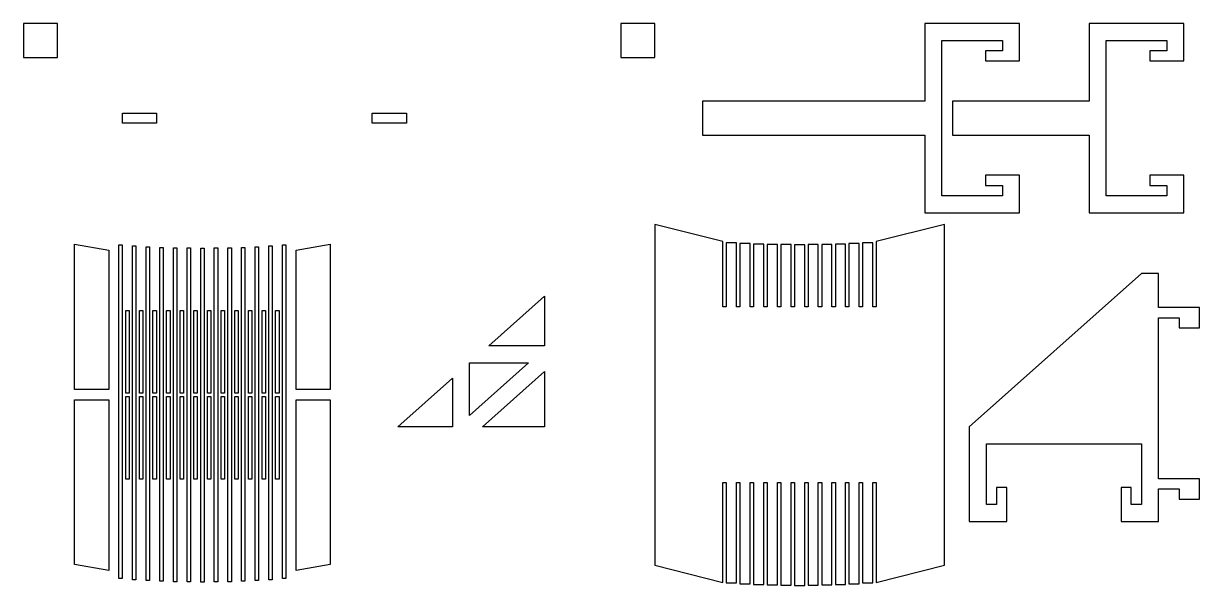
# Model space of a CAD drawing. Header units: inches. Extents: x 192 to 537, y 41 to 206.
import ezdxf

# ---------------------------------------------------------------- set-up
doc = ezdxf.new("R2010")
doc.units = ezdxf.units.IN
doc.header["$MEASUREMENT"] = 0
doc.layers.add('1 - Interna', color=3, linetype='Continuous')
doc.layers.add('2 - Externa', color=1, linetype='Continuous')

msp = doc.modelspace()

# ---------------------------------------------------------------- linework, layer by layer
for points in [[(202.06, 205.88), (192.06, 205.88), (192.06, 195.88), (202.06, 195.88)], [(377.32, 205.88), (367.32, 205.88), (367.32, 195.88), (377.32, 195.88)]]:
    msp.add_lwpolyline(points, close=True)
at = {"layer": '1 - Interna'}
for points in [[(231.09, 176.6), (221.09, 176.6), (221.09, 179.6), (231.09, 179.6)], [(304.42, 176.6), (294.42, 176.6), (294.42, 179.6), (304.42, 179.6)], [(217.06, 139.4), (217.06, 98.45), (207.06, 98.45), (207.06, 141.14)], [(221.06, 140.97), (221.06, 43.07), (220.06, 43.07), (220.06, 140.97)], [(225.06, 140.64), (225.06, 42.64), (224.06, 42.64), (224.06, 140.64)], [(229.06, 140.39), (229.06, 42.45), (228.06, 42.45), (228.06, 140.39)], [(233.06, 140.2), (233.06, 42.24), (232.06, 42.24), (232.06, 140.2)], [(237.06, 140.07), (237.06, 42.07), (236.06, 42.07), (236.06, 140.07)], [(241.06, 140.01), (241.06, 42.01), (240.06, 42.01), (240.06, 140.01)], [(245.06, 139.98), (245.06, 41.98), (244.06, 41.98), (244.06, 139.98)], [(249.06, 140.01), (249.06, 42.01), (248.06, 42.01), (248.06, 140.01)], [(253.06, 42.07), (252.06, 42.07), (252.06, 140.07), (253.06, 140.07)], [(257.06, 140.2), (257.06, 42.24), (256.06, 42.24), (256.06, 140.2)], [(261.06, 140.39), (261.06, 42.45), (260.06, 42.45), (260.06, 140.39)], [(265.06, 42.64), (264.06, 42.64), (264.06, 140.64), (265.06, 140.64)], [(269.06, 140.97), (269.06, 43.07), (268.06, 43.07), (268.06, 140.97)], [(282.06, 141.14), (282.06, 98.45), (272.06, 98.45), (272.06, 139.4)], [(328.59, 111.31), (344.93, 125.87), (344.93, 111.31)], [(223.06, 121.7), (223.06, 97.45), (222.06, 97.45), (222.06, 121.7)], [(227.06, 121.7), (227.06, 97.45), (226.06, 97.45), (226.06, 121.7)], [(231.06, 121.7), (231.06, 97.45), (230.06, 97.45), (230.06, 121.7)], [(235.06, 121.7), (235.06, 97.45), (234.06, 97.45), (234.06, 121.7)], [(239.06, 121.7), (239.06, 97.45), (238.06, 97.45), (238.06, 121.7)], [(243.06, 121.7), (243.06, 97.45), (242.06, 97.45), (242.06, 121.7)], [(247.06, 121.7), (247.06, 97.45), (246.06, 97.45), (246.06, 121.7)], [(251.06, 121.7), (251.06, 97.45), (250.06, 97.45), (250.06, 121.7)], [(255.06, 121.7), (255.06, 97.45), (254.06, 97.45), (254.06, 121.7)], [(259.06, 121.7), (259.06, 97.45), (258.06, 97.45), (258.06, 121.7)], [(263.06, 121.7), (263.06, 97.45), (262.06, 97.45), (262.06, 121.7)], [(267.06, 121.7), (267.06, 97.45), (266.06, 97.45), (266.06, 121.7)], [(322.98, 90.86), (322.98, 106.31), (340.31, 106.31)], [(344.93, 103.72), (344.93, 87.51), (326.74, 87.51)], [(317.98, 87.51), (301.89, 87.51), (317.98, 101.85)], [(217.06, 95.45), (217.06, 45.4), (207.06, 47.14), (207.06, 95.45)], [(223.06, 96.45), (223.06, 72.2), (222.06, 72.2), (222.06, 96.45)], [(227.06, 96.45), (227.06, 72.2), (226.06, 72.2), (226.06, 96.45)], [(231.06, 96.45), (231.06, 72.2), (230.06, 72.2), (230.06, 96.45)], [(235.06, 96.45), (235.06, 72.2), (234.06, 72.2), (234.06, 96.45)], [(239.06, 96.45), (239.06, 72.2), (238.06, 72.2), (238.06, 96.45)], [(243.06, 96.45), (243.06, 72.2), (242.06, 72.2), (242.06, 96.45)], [(247.06, 96.45), (247.06, 72.2), (246.06, 72.2), (246.06, 96.45)], [(251.06, 96.45), (251.06, 72.2), (250.06, 72.2), (250.06, 96.45)], [(255.06, 96.45), (255.06, 72.2), (254.06, 72.2), (254.06, 96.45)], [(259.06, 96.45), (259.06, 72.2), (258.06, 72.2), (258.06, 96.45)], [(263.06, 96.45), (263.06, 72.2), (262.06, 72.2), (262.06, 96.45)], [(267.06, 96.45), (267.06, 72.2), (266.06, 72.2), (266.06, 96.45)], [(282.06, 95.45), (282.06, 47.14), (272.06, 45.4), (272.06, 95.45)]]:
    msp.add_lwpolyline(points, close=True, dxfattribs=at)
at = {"layer": '2 - Externa'}
for points in [[(391.35, 183.1), (391.35, 173.1), (456.61, 173.1), (456.61, 155.33), (456.61, 150.33), (484.38, 150.33), (484.38, 155.33), (484.38, 158.33), (484.38, 161.33), (474.38, 161.33), (474.38, 158.33), (479.38, 158.33), (479.38, 155.33), (461.61, 155.33), (461.61, 200.88), (479.38, 200.88), (479.38, 197.88), (474.38, 197.88), (474.38, 194.88), (484.38, 194.88), (484.38, 197.88), (484.38, 200.88), (484.38, 205.88), (456.61, 205.88), (456.61, 200.88), (456.61, 183.1)], [(464.68, 183.1), (464.68, 173.1), (504.81, 173.1), (504.81, 155.33), (504.81, 150.33), (532.58, 150.33), (532.58, 155.33), (532.58, 158.33), (532.58, 161.33), (522.58, 161.33), (522.58, 158.33), (527.58, 158.33), (527.58, 155.33), (509.81, 155.33), (509.81, 200.88), (527.58, 200.88), (527.58, 197.88), (522.58, 197.88), (522.58, 194.88), (532.58, 194.88), (532.58, 197.88), (532.58, 200.88), (532.58, 205.88), (504.81, 205.88), (504.81, 200.88), (504.81, 183.1)], [(462.32, 146.95), (442.32, 141.88), (442.32, 122.7), (441.32, 122.7), (441.32, 141.57), (438.32, 141.57), (438.32, 122.7), (437.32, 122.7), (437.32, 141.34), (434.32, 141.34), (434.32, 122.7), (433.32, 122.7), (433.32, 141.16), (430.32, 141.16), (430.32, 122.7), (429.32, 122.7), (429.32, 141.05), (426.32, 141.05), (426.32, 122.7), (425.32, 122.7), (425.32, 141.03), (422.32, 141.03), (422.32, 122.7), (421.32, 122.7), (421.32, 140.98), (418.32, 140.98), (418.32, 122.7), (417.32, 122.7), (417.32, 141.03), (414.32, 141.03), (414.32, 122.7), (413.32, 122.7), (413.32, 141.05), (410.32, 141.05), (410.32, 122.7), (409.32, 122.7), (409.32, 141.16), (406.32, 141.16), (406.32, 122.7), (405.32, 122.7), (405.32, 141.34), (402.32, 141.34), (402.32, 122.7), (401.32, 122.7), (401.32, 141.57), (398.32, 141.57), (398.32, 122.7), (397.32, 122.7), (397.32, 141.88), (377.32, 146.95), (377.32, 46.95), (397.32, 41.88), (397.32, 71.2), (398.32, 71.2), (398.32, 46.95), (398.32, 41.8), (401.32, 41.8), (401.32, 59.07), (401.32, 71.2), (402.32, 71.2), (402.32, 46.95), (402.32, 41.51), (405.32, 41.51), (405.32, 59.07), (405.32, 71.2), (406.32, 71.2), (406.32, 46.95), (406.32, 41.29), (409.32, 41.29), (409.32, 59.07), (409.32, 71.2), (410.32, 71.2), (410.32, 46.95), (410.32, 41.13), (413.32, 41.13), (413.32, 59.07), (413.32, 71.2), (414.32, 71.2), (414.32, 46.95), (414.32, 41.03), (417.32, 41.03), (417.32, 59.07), (417.32, 71.2), (418.32, 71.2), (418.32, 46.95), (418.32, 40.98), (421.32, 40.98), (421.32, 59.07), (421.32, 71.2), (422.32, 71.2), (422.32, 46.95), (422.32, 41.03), (425.32, 41.03), (425.32, 59.07), (425.32, 71.2), (426.32, 71.2), (426.32, 46.95), (426.32, 41.13), (429.32, 41.13), (429.32, 59.07), (429.32, 71.2), (430.32, 71.2), (430.32, 46.95), (430.32, 41.29), (433.32, 41.29), (433.32, 59.07), (433.32, 71.2), (434.32, 71.2), (434.32, 46.95), (434.32, 41.51), (437.32, 41.51), (437.32, 59.07), (437.32, 71.2), (438.32, 71.2), (438.32, 46.95), (438.32, 41.8), (441.32, 41.8), (441.32, 59.07), (441.32, 71.2), (442.32, 71.2), (442.32, 41.88), (462.32, 46.95)], [(525.18, 119.56), (531.18, 119.56), (531.18, 116.56), (537.18, 116.56), (537.18, 122.56), (525.18, 122.56), (525.18, 132.56), (520.18, 132.56), (469.64, 87.51), (469.64, 59.74), (474.64, 59.74), (477.64, 59.74), (480.64, 59.74), (480.64, 69.74), (477.64, 69.74), (477.64, 64.74), (474.64, 64.74), (474.64, 82.51), (520.18, 82.51), (520.18, 64.74), (517.18, 64.74), (517.18, 69.74), (514.18, 69.74), (514.18, 59.74), (517.18, 59.74), (520.18, 59.74), (525.18, 59.74), (525.18, 69.3), (531.18, 69.3), (531.18, 66.3), (537.18, 66.3), (537.18, 72.3), (525.18, 72.3), (525.18, 87.51)]]:
    msp.add_lwpolyline(points, close=True, dxfattribs=at)

doc.saveas('drawing.dxf')
